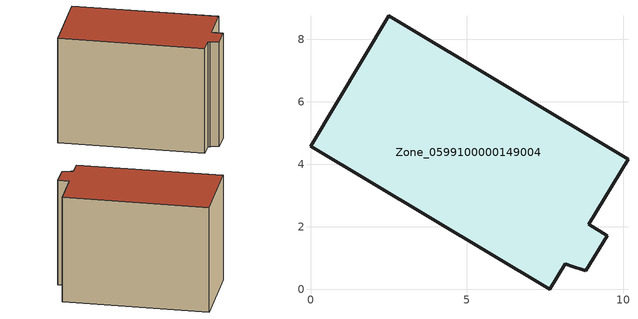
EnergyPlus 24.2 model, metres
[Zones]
Zone_0599100000149004
 floor ground (C_G): 8.8,0.6 8.3,0.75 8.15,0.82 7.65,0 0,4.57 2.5,8.75 10.15,4.16 8.91,2.09 9.5,1.71 z3.19
 wall outside (C_F): 10.15,4.16 2.5,8.75 0,4.57 7.65,0 8.15,0.82 8.3,0.75 8.8,0.6 9.5,1.71 8.91,2.09 10.15,4.16 z3.19:9.99
 roof outside (C_R): 8.3,0.75 8.8,0.6 9.5,1.71 8.91,2.09 10.15,4.16 2.5,8.75 0,4.57 7.65,0 8.15,0.82 z9.99
[BUILDING]
Pand.0599100000149004: North Axis=0; Terrain=City; Loads Convergence Tolerance Value=0.04; Temperature Convergence Tolerance Value=0.4; Solar Distribution=FullExterior; Maximum Number of Warmup Days=25; Minimum Number of Warmup Days=1
[Site:Location]
Rotterdam.The.Hague.AP_ZH_NLD Design_Conditions: Latitude=51.96; Longitude=4.45; Time Zone=1; Elevation=-4.5
[SITE:GROUNDTEMPERATURE:BUILDINGSURFACE]
18, 18, 18, 18, 18, 18, 18, 18, 18, 18, 18, 18
[MATERIAL] Thermal Absorptance=0.9; Solar Absorptance=0.7; Visible Absorptance=0.7
Name | Roughness | Thickness | Conductivity | Density | Specific Heat
G.TI.1946 | MediumSmooth | 0.15 | 1 | 540 | 1210
F.TI.1946 | Rough | 0.3 | 0.857143 | 1920 | 840
R.TI.1946 | MediumRough | 0.2 | 0.1 | 1500 | 1000
[CONSTRUCTION]
C_G: G.TI.1946
C_F: F.TI.1946
C_R: R.TI.1946
[ZONE]
Zone_0599100000149004: Type=1; Multiplier=1; Ceiling Height=Autocalculate; Volume=Autocalculate; Floor Area=autocalculate; Part of Total Floor Area=Yes
[ZONEINFILTRATION:DESIGNFLOWRATE]
Infil_Zone_0599100000149004: Zone or ZoneList or Space or SpaceList=Zone_0599100000149004; Schedule=AlwaysOn; Design Flow Rate Calculation Method=Flow/Area; Flow Rate per Floor Area=0.003; Constant Term Coefficient=1; Temperature Term Coefficient=0; Velocity Term Coefficient=0; Velocity Squared Term Coefficient=0
[HVACTEMPLATE:ZONE:IDEALLOADSAIRSYSTEM]
Zone_0599100000149004: Maximum Heating Supply Air Temperature=50; Minimum Cooling Supply Air Temperature=13; Maximum Heating Supply Air Humidity Ratio=0.0156; Minimum Cooling Supply Air Humidity Ratio=0.0077; Heating Limit=NoLimit; Cooling Limit=NoLimit; Dehumidification Control Type=ConstantSensibleHeatRatio; Cooling Sensible Heat Ratio=0.7; Dehumidification Setpoint=60; Humidification Control Type=None; Humidification Setpoint=30; Outdoor Air Method=None; Outdoor Air Flow Rate per Person=0.00944; Outdoor Air Flow Rate per Zone Floor Area=0; Outdoor Air Flow Rate per Zone=0; Demand Controlled Ventilation Type=None; Outdoor Air Economizer Type=NoEconomizer; Heat Recovery Type=None; Sensible Heat Recovery Effectiveness=0.7; Latent Heat Recovery Effectiveness=0.65
[ZONECONTROL:THERMOSTAT]
ThermostatControl_Zone_0599100000149004: Zone or ZoneList=Zone_0599100000149004; Control Type Schedule=DualSetpointControlType; Control 1=Thermostat_Zone_0599100000149004; Temperature Difference Between Cutout And Setpoint=0
[THERMOSTATSETPOINT:DUALSETPOINT]
Thermostat_Zone_0599100000149004: Heating Setpoint Temperature Schedule=HeatingSetpoint_Zone_0599100000149004; Cooling Setpoint Temperature Schedule=CoolingSetpoint_Zone_0599100000149004
[SCHEDULE:COMPACT]
HeatingSetpoint_Zone_0599100000149004: Through: 12/31, For: AllDays, Until: 24:00, 21
CoolingSetpoint_Zone_0599100000149004: Through: 12/31, For: AllDays, Until: 24:00, 24
DualSetpointControlType: Through: 12/31, For: AllDays, Until: 24:00, 4
AlwaysOn: Through: 12/31, For: AllDays, Until: 24:00, 1
